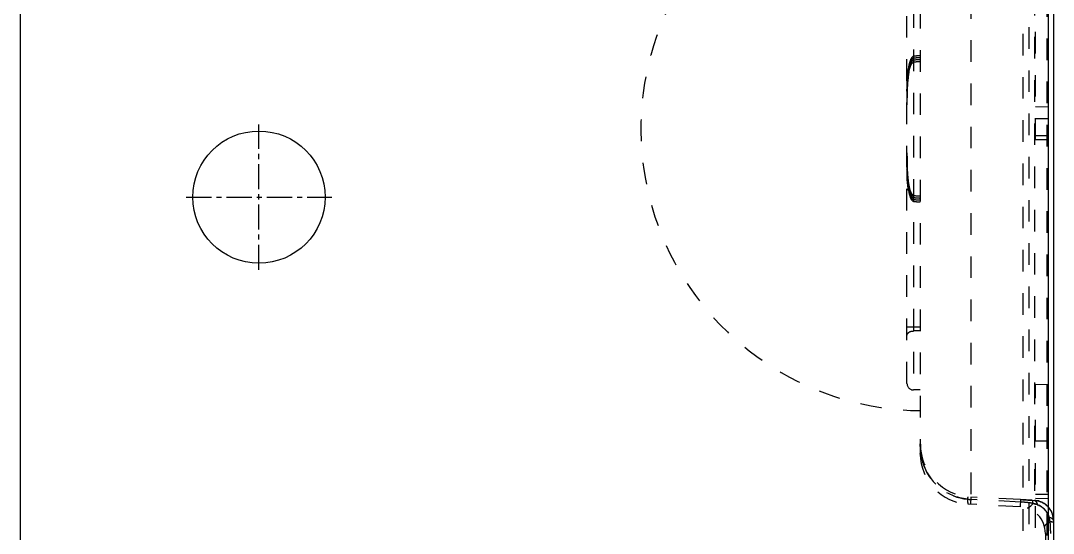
# Model space of a CAD drawing. Header units: millimetres. Extents: x -840 to 1682, y -9216 to -2117.
# Drawn here: x 165.7 to 243.7, y -6106.2 to -6067.4 of the extents above; entities that cross this region are included whole.
import ezdxf

# ---------------------------------------------------------------- set-up
doc = ezdxf.new("R2010")
doc.units = ezdxf.units.MM
doc.header["$LTSCALE"] = 16.335
doc.linetypes.add('CENTER', pattern=[0.6, 0.375, -0.075, 0.075, -0.075])
doc.linetypes.add('HIDDEN', pattern=[0.2, 0.1, -0.1])
doc.layers.get('0').update_dxf_attribs({"linetype": 'CONTINUOUS'})
doc.layers.add('DEFAULT_2', color=8, linetype='HIDDEN')

msp = doc.modelspace()

# ---------------------------------------------------------------- linework, layer by layer
at = {"color": 7, "linetype": 'Continuous'}
for p, q in [((165.698, -6187.78), (165.698, -5847.78)), ((243.348, -6187.78), (243.348, -5847.78)), ((243.702, -5903.171), (243.702, -6112.384))]:
    msp.add_line(p, q, dxfattribs=at)
at = {"color": 1, "linetype": 'CENTER', "ltscale": 0.310989}
for p, q in [((183.698, -6086.28), (183.698, -6075.28)), ((178.198, -6080.78), (189.198, -6080.78))]:
    msp.add_line(p, q, dxfattribs=at)
msp.add_circle((183.698, -6080.78), 5)
at = {"layer": 'DEFAULT_2', "color": 8, "linetype": 'HIDDEN'}
for p, q in [((241.875, -5901.313), (241.848, -6120.766)), ((241.39, -5901.816), (241.39, -6113.744)), ((243.225, -6112.885), (243.225, -5902.669)), ((242.273, -5911.853), (242.273, -6103.705)), ((237.461, -5912.105), (237.461, -6103.453)), ((233.652, -5916.119), (233.652, -6100.173)), ((232.647, -6094.857), (232.647, -6050.407)), ((233.149, -6050.013), (233.149, -6095.359)), ((242.348, -6076.448), (242.348, -6060.325)), ((243.348, -6073.977), (242.348, -6073.961)), ((243.348, -6074.86), (242.348, -6074.86)), ((243.348, -6076.15), (242.348, -6076.15)), ((243.348, -6076.449), (242.348, -6076.449)), ((232.647, -6090.577), (233.652, -6090.577)), ((233.652, -6090.9), (233.149, -6090.9)), ((243.348, -6094.979), (242.348, -6094.95)), ((242.348, -6109.05), (242.348, -6094.95)), ((233.652, -6095.359), (233.149, -6095.359)), ((243.348, -6099.226), (242.348, -6099.226)), ((237.461, -6103.453), (237.433, -6103.995)), ((241.213, -6103.831), (237.452, -6103.634)), ((241.222, -6103.651), (237.461, -6103.453)), ((241.222, -6103.651), (241.194, -6104.192)), ((242.095, -6103.696), (241.222, -6103.651)), ((241.222, -6103.651), (241.39, -6103.659)), ((241.39, -6103.659), (241.775, -6103.679)), ((241.775, -6103.679), (242.095, -6103.696)), ((242.095, -6103.696), (242.273, -6103.705)), ((243.348, -6103.262), (242.348, -6103.262)), ((243.348, -6103.588), (242.348, -6103.559)), ((241.194, -6104.192), (237.271, -6103.987)), ((243.099, -6106.199), (243.099, -6111.943))]:
    msp.add_line(p, q, dxfattribs=at)
for centre, radius, start, end in [((233.853, -6075.617), 21.306, 142.97241, 269.45947), ((233.853, -6075.617), 5.529, 92.08346, 97.31033), ((233.853, -6075.617), 5.384, 92.13942, 97.5077), ((237.743, -6071.828), 5.059, 169.9942, 171.96965), ((237.564, -6071.942), 4.872, 169.5388, 171.46486), ((236.463, -6071.88), 3.746, 166.9666, 169.31336), ((233.853, -6075.617), 5.235, 92.20026, 97.72238), ((233.853, -6075.617), 5.082, 92.26674, 97.95706), ((244.801, -6072.667), 12.149, 175.71597, 177.80335), ((244.322, -6072.459), 11.671, 176.31242, 177.43429), ((242.195, -6072.321), 9.54, 175.04945, 176.31434), ((241.704, -6072.443), 9.044, 174.43804, 175.66547), ((242.5, -6072.674), 9.839, 174.70022, 175.89441), ((241.553, -6072.43), 8.892, 174.32303, 175.56494), ((240.463, -6072.171), 7.801, 173.61589, 175.05261), ((241.549, -6072.59), 8.884, 174.08238, 175.27466), ((240.11, -6072.287), 7.442, 173.05421, 174.44097), ((240.699, -6072.506), 8.03, 173.35896, 174.70273), ((239.984, -6072.273), 7.315, 172.92755, 174.32588), ((240.442, -6072.641), 7.767, 172.38346, 174.83592), ((239.006, -6072.007), 6.334, 171.96072, 173.62099), ((239.997, -6072.429), 7.324, 172.73413, 174.08539), ((238.754, -6072.121), 6.076, 171.45565, 173.05916), ((239.203, -6072.332), 6.523, 171.81887, 173.36333), ((238.67, -6072.259), 5.986, 171.17245, 172.7391), ((238.707, -6072.417), 6.018, 171.06726, 172.58809), ((238.511, -6072.388), 5.82, 170.83059, 172.33191), ((237.913, -6072.145), 5.22, 169.98629, 171.82713), ((237.501, -6072.077), 4.803, 169.29854, 171.18147), ((237.537, -6072.232), 4.833, 169.25432, 171.07574), ((237.401, -6072.208), 4.695, 169.02842, 170.83932), ((256.029, -6072.749), 23.382, 179.26061, 180.01858), ((251.486, -6072.924), 18.838, 177.79952, 179.4291), ((250.652, -6072.681), 18.005, 178.42342, 179.25807), ((247.045, -6072.581), 14.397, 177.43319, 178.42524), ((247.927, -6073.196), 15.274, 176.77179, 177.63531), ((245.116, -6073.037), 12.457, 175.82012, 176.77204), ((242.95, -6072.879), 10.286, 174.77587, 175.82085), ((261.197, -6073.046), 28.551, 179.37187, 180.01811), ((261.259, -6073.046), 28.613, 179.38066, 180.01764), ((263.867, -6073.359), 31.22, 178.93671, 180.06221), ((269.384, -6073.382), 36.738, 179.49241, 180.01734), ((258.331, -6073.283), 25.684, 178.76004, 179.49524), ((284.748, -6073.78), 52.102, 179.63318, 180.01534), ((284.43, -6077.455), 51.783, 179.98389, 180.37889), ((269.404, -6077.852), 36.757, 179.98279, 180.50722), ((269.066, -6077.853), 36.42, 179.9811, 180.5339), ((261.314, -6078.188), 28.668, 179.98277, 180.6112), ((261.198, -6078.188), 28.551, 179.98189, 180.62806), ((256.061, -6078.485), 23.415, 179.98176, 180.73088), ((259.035, -6077.943), 26.388, 180.51054, 181.11174), ((258.149, -6077.955), 25.502, 180.53443, 181.24072), ((253.802, -6078.269), 21.155, 180.62865, 181.41075), ((250.525, -6078.556), 17.878, 180.73009, 181.64087), ((249.143, -6078.384), 16.494, 181.41098, 182.31057), ((246.789, -6078.663), 14.141, 181.64118, 182.66568), ((244.619, -6078.578), 11.966, 182.25622, 184.3812), ((244.086, -6078.789), 11.435, 182.66481, 183.81404), ((241.992, -6078.929), 9.336, 183.81232, 185.09858), ((241.706, -6078.791), 9.046, 184.3334, 185.5604), ((242.502, -6078.56), 9.84, 184.10432, 185.29899), ((242.464, -6078.392), 9.799, 183.87326, 186.06061), ((241.556, -6078.804), 8.895, 184.43313, 185.67444), ((241.546, -6078.644), 8.881, 184.72703, 185.9197), ((240.699, -6078.728), 8.03, 185.29648, 186.64079), ((239.995, -6078.806), 7.321, 185.9167, 187.26797), ((240.034, -6078.644), 7.355, 186.10875, 187.42055), ((238.704, -6078.818), 6.015, 187.41577, 188.93591), ((240.112, -6078.947), 7.444, 185.55746, 186.9441), ((239.987, -6078.961), 7.318, 185.67157, 187.06961), ((239.203, -6078.903), 6.524, 186.63643, 188.18111), ((238.755, -6079.113), 6.077, 186.93912, 188.54325), ((238.668, -6078.975), 5.984, 187.26303, 188.8289), ((237.913, -6079.089), 5.22, 188.17289, 190.01302), ((237.564, -6079.292), 4.872, 188.53398, 190.46239), ((237.882, -6078.944), 5.183, 188.40996, 190.1695), ((237.501, -6079.157), 4.803, 188.81995, 190.70042), ((237.536, -6079.002), 4.832, 188.92749, 190.74683), ((236.464, -6079.354), 3.747, 190.6857, 193.02818), ((236.502, -6079.199), 3.779, 190.73311, 192.99019), ((235.573, -6079.415), 2.826, 192.96376, 195.85625), ((233.853, -6075.617), 5.082, 262.04294, 267.73326), ((233.853, -6075.617), 5.235, 262.27762, 267.79974), ((233.853, -6075.617), 5.384, 262.4923, 267.86058), ((233.853, -6075.617), 5.529, 262.68967, 267.91654), ((233.149, -6094.857), 0.502, 180, 270), ((237.671, -6099.444), 4.015, 180.00144, 266.99996), ((237.471, -6100.173), 3.819, 180, 267), ((234.572, -6100.172), 0.92, 180.0442, 191.211), ((239.174, -6099.363), 5.529, 191.73174, 193.94037), ((237.677, -6099.696), 3.996, 194.47666, 200.60859), ((237.591, -6099.734), 3.901, 200.65103, 264.42485), ((237.744, -6098.064), 5.578, 264.53137, 266.99959), ((242.207, -6105.2), 1.492, 28.90722, 86.97821), ((241.089, -6106.199), 2.01, 0, 87), ((240.706, -6113.493), 9.675, 85.94744, 87.00034), ((240.73, -6113.191), 9.372, 83.44277, 85.96132), ((240.847, -6112.194), 8.369, 81.09242, 83.45638), ((241.002, -6108.225), 4.449, 70.44015, 71.84027), ((242.021, -6105.365), 1.412, 15.38408, 70.39232), ((244.667, -6107.705), 2.669, 116.89629, 119.62712), ((244.565, -6107.52), 2.458, 118.24097, 119.68248), ((244.776, -6107.914), 2.905, 116.95524, 118.24473), ((240.364, -6105.874), 3.144, 10.07271, 11.25678), ((234.726, -6106.165), 8.774, 1.84695, 5.50078), ((242.203, -6105.213), 1.499, 0.07493, 11.22015), ((233.936, -6106.199), 9.565, 359.99599, 1.89398)]:
    msp.add_arc(centre, radius, start, end, dxfattribs=at)
for points, knots in [([(232.647, -6072.757), (232.647, -6072.526), (232.652, -6072.066), (232.686, -6071.491), (232.742, -6071.038), (232.808, -6070.697), (232.901, -6070.39), (233.039, -6070.148), (233.149, -6070.133)], [0, 0, 0, 0, 0.252437, 0.503591, 0.62869, 0.753494, 0.878102, 1, 1, 1, 1]), ([(233.056, -6070.179), (233.003, -6070.224), (232.929, -6070.348), (232.83, -6070.606), (232.785, -6070.812), (232.761, -6070.949)], [0, 0, 0, 0, 0.250359, 0.500312, 1, 1, 1, 1]), ([(232.724, -6071.373), (232.748, -6071.187), (232.792, -6070.908), (232.903, -6070.555), (232.99, -6070.38), (233.062, -6070.321)], [0, 0, 0, 0, 0.500573, 0.75051, 1, 1, 1, 1]), ([(232.772, -6071.238), (232.796, -6071.102), (232.84, -6070.899), (232.936, -6070.642), (233.008, -6070.519), (233.06, -6070.474)], [0, 0, 0, 0, 0.499836, 0.749807, 1, 1, 1, 1]), ([(233.06, -6070.322), (233.009, -6070.365), (232.938, -6070.483), (232.841, -6070.73), (232.797, -6070.926), (232.773, -6071.057)], [0, 0, 0, 0, 0.250342, 0.500317, 1, 1, 1, 1]), ([(232.792, -6071.315), (232.816, -6071.192), (232.859, -6071.009), (232.95, -6070.778), (233.017, -6070.668), (233.064, -6070.627)], [0, 0, 0, 0, 0.499761, 0.749776, 1, 1, 1, 1]), ([(232.647, -6077.441), (232.647, -6077.819), (232.653, -6078.574), (232.7, -6079.33), (232.755, -6079.702)], [0, 0, 0, 0, 0.501808, 1, 1, 1, 1]), ([(232.693, -6079.758), (232.714, -6079.985), (232.756, -6080.328), (232.874, -6080.762), (232.97, -6080.983), (233.057, -6081.056)], [0, 0, 0, 0, 0.501102, 0.750992, 1, 1, 1, 1]), ([(232.724, -6079.861), (232.747, -6080.046), (232.792, -6080.325), (232.902, -6080.677), (232.989, -6080.852), (233.06, -6080.912)], [0, 0, 0, 0, 0.500567, 0.7505, 1, 1, 1, 1]), ([(232.772, -6079.996), (232.797, -6080.137), (232.843, -6080.348), (232.945, -6080.611), (233.025, -6080.739), (233.084, -6080.779)], [0, 0, 0, 0, 0.499707, 0.749654, 1, 1, 1, 1]), ([(232.781, -6079.859), (232.807, -6080.007), (232.859, -6080.232), (232.968, -6080.501), (233.076, -6080.64), (233.149, -6080.65)], [0, 0, 0, 0, 0.501556, 0.752463, 1, 1, 1, 1]), ([(233.061, -6080.761), (232.983, -6080.694), (232.893, -6080.495), (232.837, -6080.3), (232.813, -6080.199)], [0, 0, 0, 0, 0.499193, 1, 1, 1, 1]), ([(232.647, -6091.223), (232.647, -6091.133), (232.807, -6090.936), (233.027, -6090.9), (233.149, -6090.9)], [0, 0, 0, 0, 0.425036, 1, 1, 1, 1]), ([(233.808, -6100.695), (233.783, -6100.655), (233.695, -6100.494), (233.652, -6100.308), (233.652, -6100.173)], [0, 0, 0, 0, 0.260568, 1, 1, 1, 1]), ([(233.839, -6100.653), (233.84, -6100.655), (233.838, -6100.675), (233.82, -6100.686), (233.808, -6100.695)], [0, 0, 0, 0, 0.152318, 1, 1, 1, 1]), ([(237.212, -6103.616), (236.432, -6103.54), (234.88, -6102.888), (234.004, -6101.454), (233.808, -6100.695)], [0, 0, 0, 0, 0.500229, 1, 1, 1, 1]), ([(237.239, -6103.436), (237.235, -6103.437), (237.237, -6103.459), (237.227, -6103.487), (237.222, -6103.547), (237.215, -6103.591), (237.212, -6103.616)], [0, 0, 0, 0, 0.068096, 0.260627, 0.573774, 1, 1, 1, 1]), ([(237.212, -6103.616), (237.215, -6103.669), (237.219, -6103.759), (237.232, -6103.879), (237.244, -6103.944), (237.26, -6103.986), (237.271, -6103.987)], [0, 0, 0, 0, 0.417308, 0.725045, 0.917427, 1, 1, 1, 1]), ([(242.095, -6103.696), (242.102, -6103.697), (242.116, -6103.721), (242.132, -6103.795), (242.139, -6103.87), (242.143, -6103.926)], [0, 0, 0, 0, 0.092961, 0.288137, 1, 1, 1, 1]), ([(242.273, -6103.705), (242.324, -6103.709), (242.435, -6103.821), (242.471, -6103.95), (242.491, -6104.033)], [0, 0, 0, 0, 0.373739, 1, 1, 1, 1]), ([(237.246, -6103.943), (237.247, -6103.95), (237.252, -6103.964), (237.26, -6103.986), (237.271, -6103.987)], [0, 0, 0, 0, 0.383445, 1, 1, 1, 1]), ([(242.143, -6103.926), (242.074, -6104.033), (241.975, -6104.185), (241.779, -6104.31), (241.716, -6104.29)], [0, 0, 0, 0, 0.656894, 1, 1, 1, 1]), ([(241.833, -6104.27), (241.822, -6104.276), (241.786, -6104.293), (241.743, -6104.299), (241.716, -6104.29)], [0, 0, 0, 0, 0.294019, 1, 1, 1, 1]), ([(242.491, -6104.033), (242.703, -6104.108), (243.097, -6104.364), (243.324, -6104.776), (243.384, -6104.993)], [0, 0, 0, 0, 0.499992, 1, 1, 1, 1]), ([(243.702, -6105.211), (243.702, -6105.162), (243.589, -6105.051), (243.466, -6105.015), (243.384, -6104.993)], [0, 0, 0, 0, 0.362152, 1, 1, 1, 1]), ([(243.556, -6105.056), (243.543, -6105.05), (243.488, -6105.024), (243.429, -6105.005), (243.384, -6104.993)], [0, 0, 0, 0, 0.224829, 1, 1, 1, 1]), ([(243.702, -6105.381), (243.702, -6105.373), (243.675, -6105.359), (243.6, -6105.341), (243.52, -6105.33), (243.46, -6105.324)], [0, 0, 0, 0, 0.086845, 0.280903, 1, 1, 1, 1]), ([(243.592, -6105.341), (243.582, -6105.34), (243.538, -6105.333), (243.494, -6105.328), (243.46, -6105.324)], [0, 0, 0, 0, 0.217592, 1, 1, 1, 1]), ([(243.702, -6105.381), (243.702, -6105.369), (243.651, -6105.353), (243.619, -6105.346), (243.592, -6105.341)], [0, 0, 0, 0, 0.290065, 1, 1, 1, 1]), ([(243.348, -6105.385), (243.26, -6105.435), (243.134, -6105.505), (243.024, -6105.655), (243.037, -6105.706)], [0, 0, 0, 0, 0.658969, 1, 1, 1, 1]), ([(243.059, -6105.615), (243.054, -6105.622), (243.038, -6105.65), (243.032, -6105.684), (243.037, -6105.706)], [0, 0, 0, 0, 0.294271, 1, 1, 1, 1]), ([(243.348, -6105.385), (243.284, -6105.421), (243.18, -6105.487), (243.086, -6105.572), (243.059, -6105.615)], [0, 0, 0, 0, 0.593108, 1, 1, 1, 1])]:
    msp.add_open_spline(points, degree=3, knots=knots, dxfattribs=at)
for points in [[(233.149, -6070.133), (233.115, -6070.138), (233.083, -6070.156), (233.056, -6070.179)], [(233.149, -6070.279), (233.117, -6070.283), (233.086, -6070.301), (233.06, -6070.322)], [(233.06, -6070.474), (233.086, -6070.452), (233.116, -6070.434), (233.149, -6070.429)], [(233.149, -6070.429), (233.116, -6070.434), (233.087, -6070.451), (233.06, -6070.474)], [(233.149, -6070.584), (233.117, -6070.589), (233.088, -6070.604), (233.063, -6070.625)], [(233.064, -6070.627), (233.088, -6070.606), (233.118, -6070.589), (233.149, -6070.584)], [(232.74, -6071.641), (232.647, -6072.353), (232.647, -6073.075), (232.647, -6073.794)], [(232.648, -6072.733), (232.652, -6072.402), (232.662, -6072.071), (232.688, -6071.742)], [(232.648, -6073.446), (232.65, -6073.153), (232.655, -6072.859), (232.667, -6072.565)], [(232.695, -6071.858), (232.67, -6072.165), (232.658, -6072.472), (232.652, -6072.78)], [(232.653, -6072.727), (232.659, -6072.474), (232.668, -6072.222), (232.687, -6071.969)], [(232.688, -6079.054), (232.659, -6078.636), (232.651, -6078.217), (232.648, -6077.798)], [(232.762, -6080.292), (232.656, -6079.695), (232.647, -6079.083), (232.647, -6078.477)], [(232.686, -6079.475), (232.661, -6079.149), (232.652, -6078.821), (232.648, -6078.494)], [(232.695, -6079.376), (232.67, -6079.07), (232.658, -6078.762), (232.652, -6078.455)], [(232.653, -6078.507), (232.659, -6078.76), (232.668, -6079.013), (232.687, -6079.265)], [(233.149, -6081.101), (233.115, -6081.097), (233.084, -6081.08), (233.057, -6081.056)], [(233.057, -6081.056), (233.067, -6081.065), (233.078, -6081.072), (233.089, -6081.079)], [(233.149, -6080.955), (233.116, -6080.951), (233.086, -6080.935), (233.06, -6080.912)], [(233.06, -6080.912), (233.086, -6080.933), (233.116, -6080.951), (233.149, -6080.955)], [(233.149, -6080.805), (233.117, -6080.801), (233.086, -6080.782), (233.061, -6080.761)], [(233.149, -6080.65), (233.117, -6080.646), (233.087, -6080.628), (233.063, -6080.606)], [(233.089, -6081.079), (233.107, -6081.09), (233.128, -6081.098), (233.149, -6081.101)], [(232.898, -6090.943), (232.978, -6090.914), (233.064, -6090.9), (233.149, -6090.9)], [(233.808, -6100.695), (233.706, -6100.286), (233.652, -6099.861), (233.652, -6099.44)], [(233.652, -6099.44), (233.652, -6099.791), (233.689, -6100.144), (233.761, -6100.487)], [(233.808, -6100.695), (233.742, -6100.59), (233.693, -6100.472), (233.669, -6100.351)], [(242.273, -6103.705), (242.524, -6103.718), (242.779, -6103.799), (242.993, -6103.932)], [(242.143, -6103.926), (241.835, -6103.878), (241.524, -6103.847), (241.213, -6103.831)], [(242.491, -6104.033), (242.377, -6103.992), (242.261, -6103.956), (242.143, -6103.926)], [(242.143, -6103.926), (242.225, -6103.947), (242.307, -6103.971), (242.388, -6103.998)], [(242.446, -6103.891), (242.465, -6103.937), (242.479, -6103.985), (242.491, -6104.033)], [(242.993, -6103.932), (243.14, -6104.023), (243.273, -6104.143), (243.38, -6104.28)], [(243.702, -6105.211), (243.702, -6104.959), (243.634, -6104.7), (243.513, -6104.479)], [(243.513, -6104.48), (243.588, -6104.617), (243.643, -6104.767), (243.673, -6104.921)], [(243.46, -6105.324), (243.44, -6105.213), (243.414, -6105.102), (243.384, -6104.993)], [(243.501, -6106.199), (243.501, -6105.907), (243.488, -6105.615), (243.46, -6105.324)]]:
    msp.add_open_spline(points, degree=3, dxfattribs=at)

doc.saveas('drawing.dxf')
